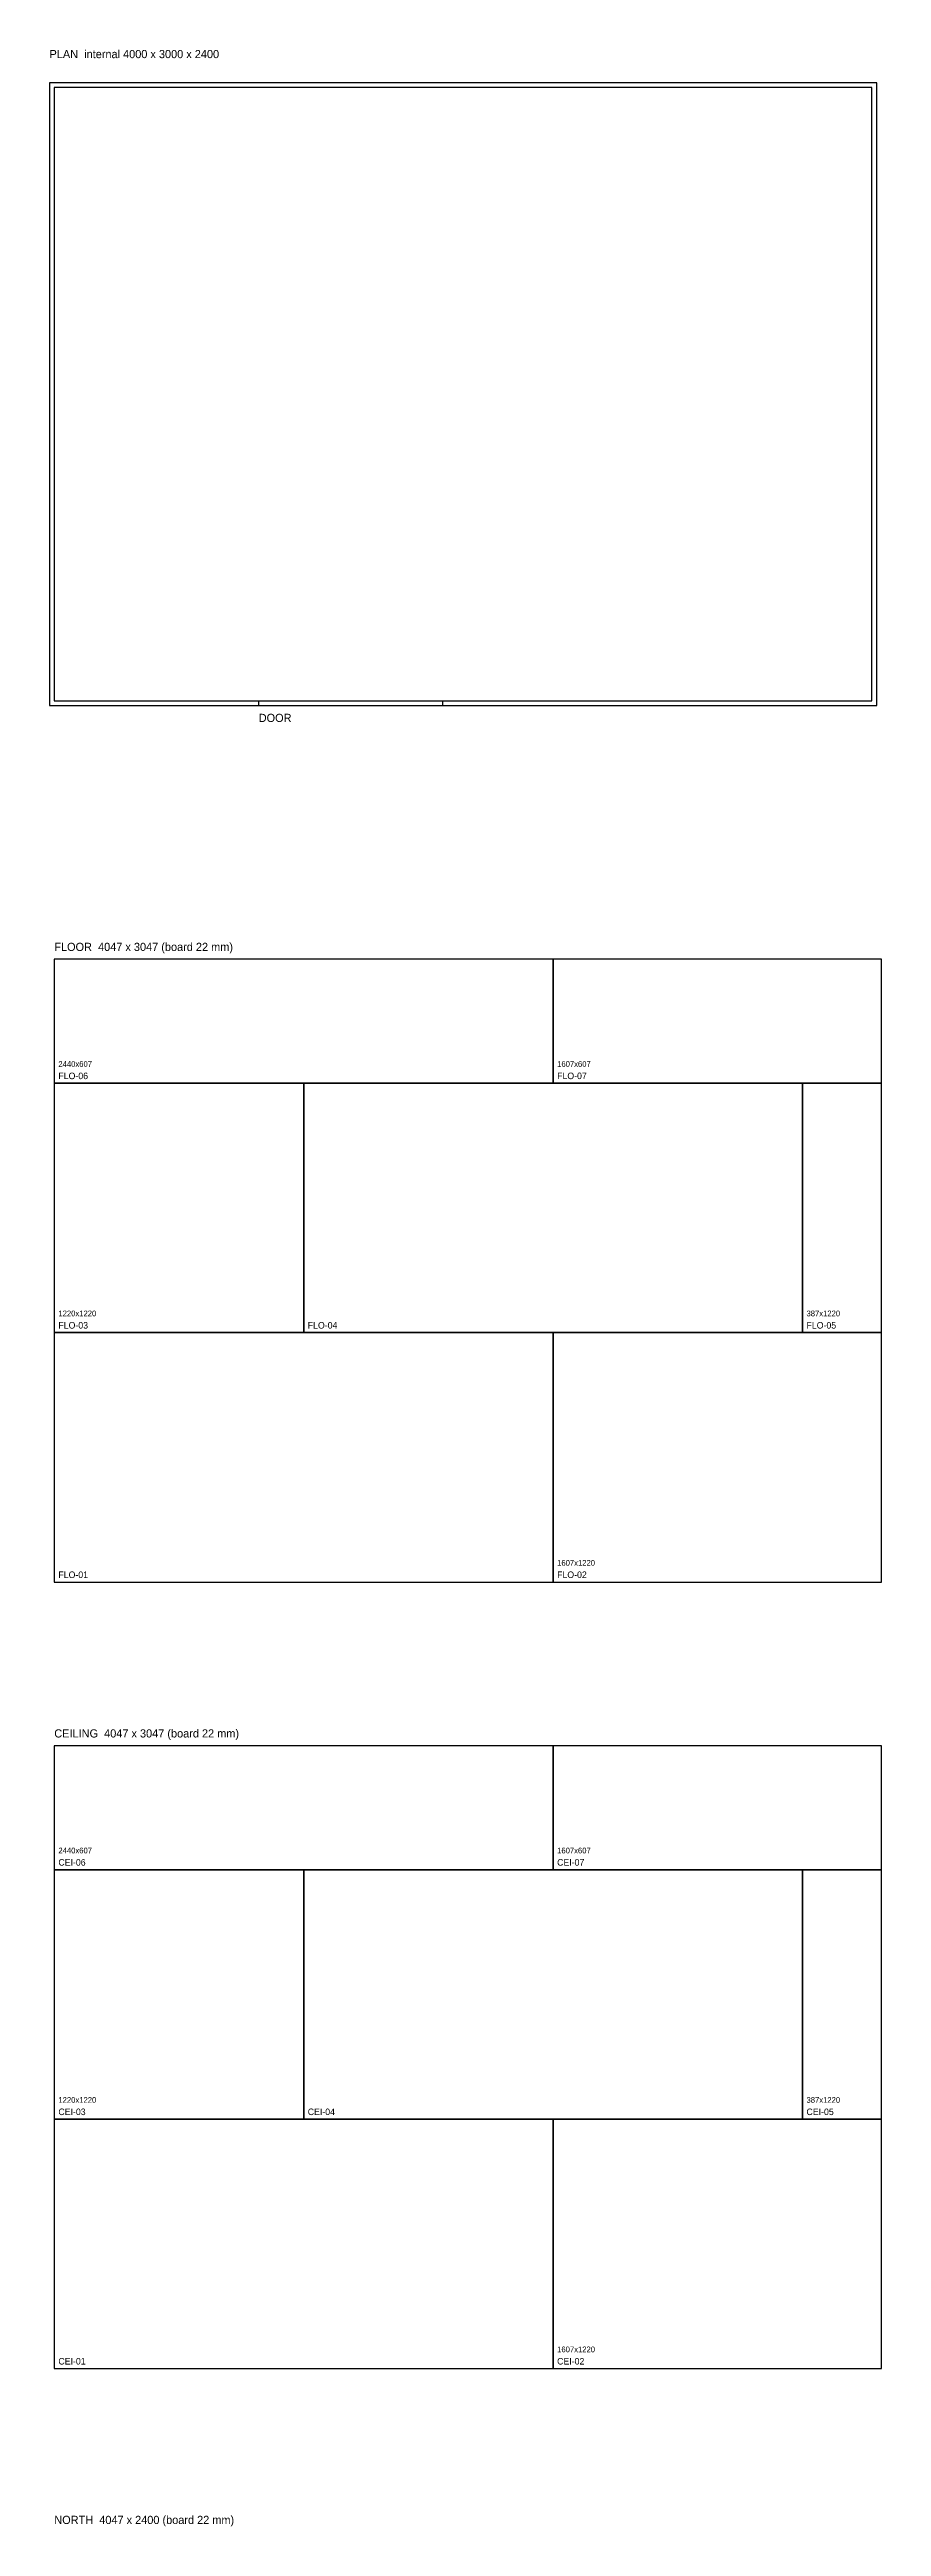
# Model space of a CAD drawing. Header units: millimetres. Extents: x -23 to 4047, y -20957 to 3186.
# Drawn here: x -23 to 4047, y -8929 to 3186 of the extents above; entities that cross this region are included whole.
import ezdxf

# ---------------------------------------------------------------- set-up
doc = ezdxf.new("R2010")
doc.units = ezdxf.units.MM
for name, color, linetype in [('CHAMBER', 7, 'Continuous'), ('DOOR', 6, 'Continuous'), ('PANEL_CUT', 1, 'Continuous'), ('PANEL_FULL', 3, 'Continuous'), ('SEAM', 5, 'Continuous'), ('TEXT', 2, 'Continuous')]:
    doc.layers.add(name, color=color, linetype=linetype)

msp = doc.modelspace()

# ---------------------------------------------------------------- linework, layer by layer
at = {"layer": 'CHAMBER'}
for points in [[(-23.4, -23.4), (4023.4, -23.4), (4023.4, 3023.4), (-23.4, 3023.4)], [(0, 0), (4000, 0), (4000, 3000), (0, 3000)]]:
    msp.add_lwpolyline(points, close=True, dxfattribs=at)
at = {"layer": 'DOOR'}
for p, q in [((1000, -23.4), (1000, 0)), ((1900, -23.4), (1900, 0))]:
    msp.add_line(p, q, dxfattribs=at)
at = {"layer": 'PANEL_CUT'}
for points in [[(0, -1870.2), (2440, -1870.2), (2440, -1263.4), (0, -1263.4)], [(2440, -1870.2), (4046.8, -1870.2), (4046.8, -1263.4), (2440, -1263.4)], [(0, -3090.2), (1220, -3090.2), (1220, -1870.2), (0, -1870.2)], [(3660, -3090.2), (4046.8, -3090.2), (4046.8, -1870.2), (3660, -1870.2)], [(2440, -4310.2), (4046.8, -4310.2), (4046.8, -3090.2), (2440, -3090.2)], [(0, -5717), (2440, -5717), (2440, -5110.2), (0, -5110.2)], [(2440, -5717), (4046.8, -5717), (4046.8, -5110.2), (2440, -5110.2)], [(0, -6937), (1220, -6937), (1220, -5717), (0, -5717)], [(3660, -6937), (4046.8, -6937), (4046.8, -5717), (3660, -5717)], [(2440, -8157), (4046.8, -8157), (4046.8, -6937), (2440, -6937)]]:
    msp.add_lwpolyline(points, close=True, dxfattribs=at)
at = {"layer": 'PANEL_FULL'}
for points in [[(1220, -3090.2), (3660, -3090.2), (3660, -1870.2), (1220, -1870.2)], [(0, -4310.2), (2440, -4310.2), (2440, -3090.2), (0, -3090.2)], [(1220, -6937), (3660, -6937), (3660, -5717), (1220, -5717)], [(0, -8157), (2440, -8157), (2440, -6937), (0, -6937)]]:
    msp.add_lwpolyline(points, close=True, dxfattribs=at)
at = {"layer": 'SEAM'}
for p, q in [((2440, -1870.2), (2440, -1263.4)), ((0, -1870.2), (4046.8, -1870.2)), ((1220, -3090.2), (1220, -1870.2)), ((3660, -3090.2), (3660, -1870.2)), ((0, -3090.2), (4046.8, -3090.2)), ((2440, -4310.2), (2440, -3090.2)), ((2440, -5717), (2440, -5110.2)), ((0, -5717), (4046.8, -5717)), ((1220, -6937), (1220, -5717)), ((3660, -6937), (3660, -5717)), ((0, -6937), (4046.8, -6937)), ((2440, -8157), (2440, -6937))]:
    msp.add_line(p, q, dxfattribs=at)

# ---------------------------------------------------------------- texts
at = {"layer": 'TEXT'}
for s, height, p in [('PLAN  internal 4000 x 3000 x 2400', 40, (-23.4, 3143.4)), ('DOOR', 40, (1000, -103.4)), ('FLOOR  4047 x 3047 (board 22 mm)', 40, (0, -1223.4)), ('2440x607', 28, (20, -1790.2)), ('1607x607', 28, (2460, -1790.2)), ('FLO-06', 32, (20, -1850.2)), ('FLO-07', 32, (2460, -1850.2)), ('1220x1220', 28, (20, -3010.2)), ('387x1220', 28, (3680, -3010.2)), ('FLO-03', 32, (20, -3070.2)), ('FLO-04', 32, (1240, -3070.2)), ('FLO-05', 32, (3680, -3070.2)), ('1607x1220', 28, (2460, -4230.2)), ('FLO-01', 32, (20, -4290.2)), ('FLO-02', 32, (2460, -4290.2)), ('CEILING  4047 x 3047 (board 22 mm)', 40, (0, -5070.2)), ('2440x607', 28, (20, -5637)), ('CEI-06', 32, (20, -5697)), ('CEI-07', 32, (2460, -5697)), ('1607x607', 28, (2460, -5637)), ('CEI-03', 32, (20, -6917)), ('1220x1220', 28, (20, -6857)), ('CEI-04', 32, (1240, -6917)), ('387x1220', 28, (3680, -6857)), ('CEI-05', 32, (3680, -6917)), ('CEI-01', 32, (20, -8137)), ('CEI-02', 32, (2460, -8137)), ('1607x1220', 28, (2460, -8077)), ('NORTH  4047 x 2400 (board 22 mm)', 40, (0, -8917))]:
    msp.add_text(s, height=height, dxfattribs=at).set_placement(p)

doc.saveas('drawing.dxf')
